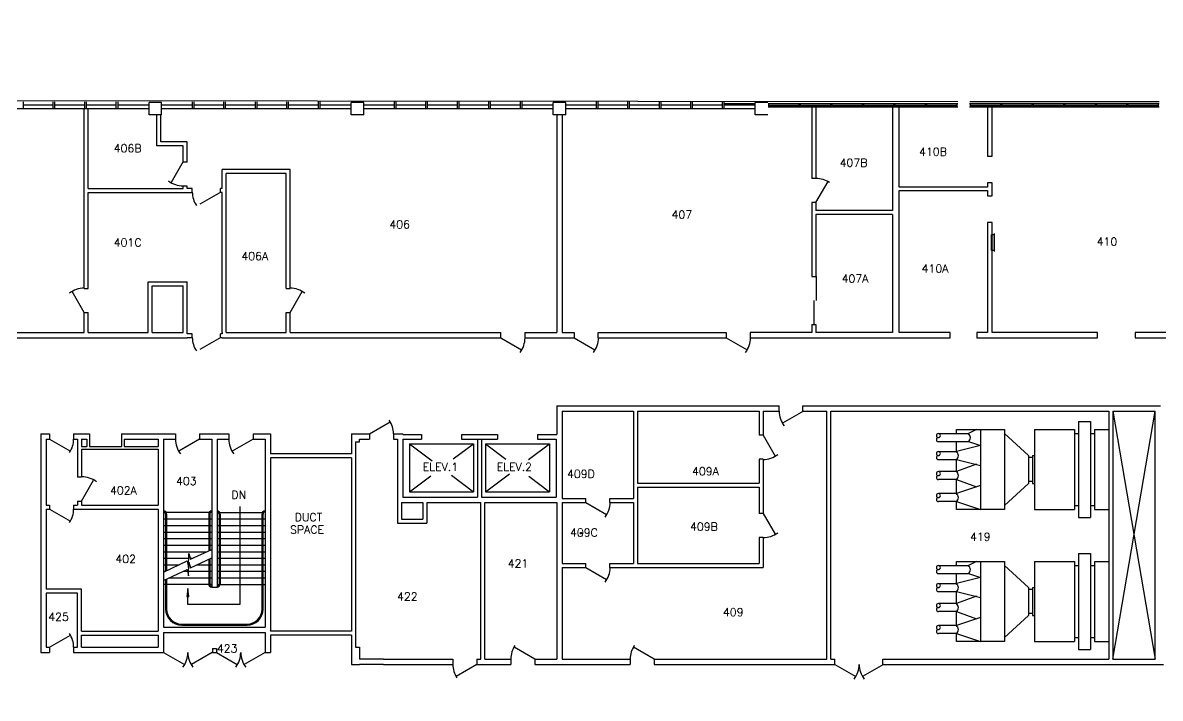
# Model space of a CAD drawing. Header units: inches. Extents: x -34849 to 37501, y -26482 to 39290.
# Drawn here: x 496 to 2198, y 826 to 1838 of the extents above; entities that cross this region are included whole.
import ezdxf
from ezdxf.enums import TextEntityAlignment as Align

# ---------------------------------------------------------------- set-up
doc = ezdxf.new("R2010")
doc.units = ezdxf.units.IN
doc.header["$MEASUREMENT"] = 0
for name, color, linetype in [('035$04DOOR', 150, 'Continuous'), ('035$04LOD', 251, 'Continuous'), ('035$04OFF', 7, 'Continuous'), ('035$04OFFICE', 7, 'Continuous'), ('035$04WAL', 7, 'Continuous'), ('E-panel-proposed', 7, 'Continuous'), ('E-TEXT', 7, 'Continuous'), ('FLOOR_PLAN-existing', 253, 'Continuous')]:
    doc.layers.add(name, color=color, linetype=linetype)
doc.styles.add('ROMANS', font='romans')

# ---------------------------------------------------------------- blocks, each defined once
blk = doc.blocks.new('PANEL11')
for p, q in [((-0.562, 0.062), (0.562, 0.062)), ((-0.5, -0.938), (-0.5, 0.062)), ((0.5, 0.062), (0.5, -0.938)), ((0.5, -0.938), (-0.5, -0.938))]:
    blk.add_line(p, q)
blk.add_solid([(-0.5, 0.062), (-0.5, -0.938), (0.5, 0.062), (0.5, -0.938)])
at = {"layer": 'E-TEXT', "flags": 1}
for tag, p in [('EPBUSSRATING', (0, 2.723)), ('EPMAINCBSIZE', (0, 2.509))]:
    blk.add_attdef(tag, text='', height=0.125, dxfattribs=at).set_placement(p, align=Align.CENTER)
at = {"layer": 'E-TEXT'}
blk.add_attdef('EPNAME', text='', height=0.125, dxfattribs=at).set_placement((0, 2.938), align=Align.CENTER)
blk = doc.blocks.new('Easter Egg')
at = {"layer": '035$04OFF'}
for p, q in [((-6, 7), (5, 7)), ((-6, 6), (-5, 7)), ((-6, 6), (5, 6)), ((-5, 6), (-5, 7)), ((-5, 6), (-4, 7)), ((-4, 6), (-4, 7)), ((-4, 6), (-3, 7)), ((-2, 6), (-3, 7)), ((-2, 6), (-2, 7)), ((-1, 6), (-2, 7)), ((-1, 6), (-1, 7)), ((0, 6), (-1, 7)), ((0, 6), (1, 7)), ((1, 6), (1, 7)), ((1, 6), (2, 7)), ((3, 6), (2, 7)), ((3, 6), (3, 7)), ((4, 6), (3, 7)), ((4, 6), (4, 7)), ((5, 6), (4, 7)), ((5, 6), (5, 7))]:
    blk.add_line(p, q, dxfattribs=at)
blk.add_lwpolyline([(0, 14), (1, 14), (1, 14), (2, 14), (3, 13), (4, 12), (4, 12), (4, 12), (4, 11), (5, 10), (5, 10), (5, 9), (5, 9), (5, 8), (5, 8), (5, 8), (5, 7), (5, 6), (5, 6), (5, 5), (5, 5), (5, 5), (5, 4), (5, 4), (5, 3), (5, 3), (4, 3), (4, 3), (4, 3), (4, 2), (4, 2), (3, 2), (3, 1), (3, 1), (2, 1), (2, 0), (1, 0), (0, 0), (-1, 0), (-2, 0), (-3, 1), (-3, 1), (-3, 1), (-4, 2), (-5, 2), (-5, 3), (-5, 3), (-5, 3), (-5, 4), (-6, 4), (-6, 5), (-6, 5), (-6, 6), (-6, 6), (-6, 7), (-6, 7), (-6, 7), (-6, 8), (-6, 9), (-6, 10), (-5, 11), (-4, 12), (-4, 13), (-3, 13), (-3, 14), (-2, 14), (-2, 14), (-1, 14), (-1, 14), (-1, 14), (0, 14)], dxfattribs=at)

msp = doc.modelspace()

# ---------------------------------------------------------------- linework, layer by layer
at = {"layer": '035$04DOOR', "color": 5}
for p, q in [((735.9, 1629.8), (717.9, 1598.7)), ((792.1, 1584.2), (761, 1566.2)), ((1682.9, 1568.7), (1700.9, 1599.8)), ((587.5, 1404), (569.5, 1435.1)), ((895.9, 1404), (913.9, 1435.1)), ((792.1, 1366.5), (761, 1348.6)), ((1211.2, 1366.1), (1242.4, 1348.1)), ((1321, 1366.1), (1352.1, 1348.1)), ((1548.6, 1366.1), (1579.7, 1348.1)), ((1664.1, 1256.3), (1633, 1238.3)), ((536, 1214.4), (567.1, 1196.4)), ((760.5, 1214.4), (729.4, 1196.4)), ((840.4, 1214.4), (809.2, 1196.4)), ((1603.7, 1220.2), (1621.7, 1189)), ((583.9, 1121.6), (601.8, 1152.7)), ((536, 1109.6), (567.1, 1091.6)), ((1338.5, 1119.6), (1369.6, 1101.6)), ((1603.7, 1103.1), (1621.7, 1072)), ((1338.5, 1022.1), (1369.6, 1004.1)), ((536, 903), (567.1, 921))]:
    msp.add_line(p, q, dxfattribs=at)
at = {"layer": '035$04DOOR'}
for p, q in [((1683, 1457.9), (1683, 1422)), ((1680, 1386), (1680, 1422)), ((1014.6, 1222.4), (1045.7, 1240.3)), ((1262.1, 885.1), (1231, 903)), ((1440.8, 885.1), (1409.7, 903)), ((706.6, 895), (737.7, 877.1)), ((779.2, 895), (748.1, 877.1)), ((785.7, 895), (816.8, 877.1)), ((858.3, 895), (827.2, 877.1)), ((1175.3, 877.1), (1144.2, 859.1)), ((1711.2, 877.1), (1742.3, 859.1)), ((1783.9, 877.1), (1752.7, 859.1))]:
    msp.add_line(p, q, dxfattribs=at)
at = {"layer": '035$04DOOR', "color": 5}
for centre, radius, start, end in [((735.9, 1629.8), 36.3, 232.6791, 269.8532), ((1682.9, 1568.7), 35.9, 55.83, 90), ((785.4, 1584.2), 35.9, 180, 213.9788), ((587.5, 1404), 36.3, 90.1468, 127.3209), ((895.9, 1404), 36.3, 52.6791, 89.8532), ((785.4, 1366.5), 35.9, 180, 213.9788), ((1211.2, 1366.1), 36.3, 322.6791, 359.8532), ((1321, 1366.1), 36.3, 322.6791, 359.8532), ((1548.6, 1366.1), 36.3, 322.6791, 359.8532), ((1664.1, 1256.3), 36.3, 180.1468, 217.3209), ((536, 1214.4), 35.9, 326.0212, 0), ((760.5, 1214.4), 36.3, 180.1468, 217.3209), ((840.4, 1214.4), 36.3, 180.1468, 217.3209), ((1603.7, 1220.2), 36.3, 270.1468, 307.3209), ((583.9, 1121.6), 36.3, 52.6791, 89.8532), ((536, 1109.6), 35.9, 326.0212, 0), ((1338.5, 1119.6), 36.3, 322.6791, 359.8532), ((1603.7, 1103.1), 36.3, 270.1468, 307.3209), ((1338.5, 1022.1), 36.3, 322.6791, 359.8532), ((536, 903), 35.9, 0, 33.9788)]:
    msp.add_arc(centre, radius, start, end, dxfattribs=at)
at = {"layer": '035$04DOOR'}
for centre, radius, start, end in [((1014.6, 1222.4), 35.9, 0, 33.9788), ((1262.1, 885.1), 35.9, 146.0212, 180), ((1440.8, 885.1), 35.9, 146.0212, 180), ((706.6, 895), 36.3, 322.6791, 359.8532), ((779.2, 895), 36.3, 180.1468, 217.3209), ((785.7, 895), 36.3, 322.6791, 359.8532), ((858.3, 895), 36.3, 180.1468, 217.3209), ((1175.3, 877.1), 35.9, 180, 213.9788), ((1711.2, 877.1), 36.3, 322.6791, 359.8532), ((1783.9, 877.1), 36.3, 180.1468, 217.3209)]:
    msp.add_arc(centre, radius, start, end, dxfattribs=at)
at = {"layer": '035$04LOD'}
for p, q in [((703.6, 1718.4), (684.9, 1718.4)), ((684.9, 1699.7), (684.9, 1718.4)), ((703.6, 1699.7), (703.6, 1718.4)), ((1006, 1718.4), (987.3, 1718.4)), ((987.3, 1699.7), (987.3, 1718.4)), ((1006, 1699.7), (1006, 1718.4)), ((1308.4, 1718.4), (1289.7, 1718.4)), ((1289.7, 1699.7), (1289.7, 1718.4)), ((1308.4, 1699.7), (1308.4, 1718.4)), ((1610.8, 1718.4), (1592.1, 1718.4)), ((1592.1, 1699.7), (1592.1, 1718.4)), ((1657.8, 1714), (1612.5, 1714)), ((1657.8, 1714), (1612.5, 1714)), ((1657.8, 1713), (1612.5, 1713)), ((1657.8, 1713), (1612.5, 1713)), ((1705, 1714), (1659.8, 1714)), ((1705, 1714), (1659.8, 1714)), ((1705, 1713), (1659.8, 1713)), ((1705, 1713), (1659.8, 1713)), ((1746.5, 1714), (1707, 1714)), ((1752.3, 1714), (1707, 1714)), ((1746.7, 1713), (1707, 1713)), ((1752.3, 1713), (1707, 1713)), ((1799.5, 1714), (1754.3, 1714)), ((1799.5, 1713), (1754.3, 1713)), ((1846.8, 1714), (1801.5, 1714)), ((1846.8, 1713), (1801.5, 1713)), ((1894, 1714), (1848.8, 1714)), ((1894, 1713), (1848.8, 1713)), ((1895, 1716.3), (1894, 1716.3)), ((1895, 1716.3), (1894, 1716.3)), ((1959.3, 1714), (1914, 1714)), ((1959.3, 1714), (1914, 1714)), ((1959.3, 1713), (1914, 1713)), ((1959.3, 1713), (1914, 1713)), ((2006.5, 1714), (1961.3, 1714)), ((2006.5, 1714), (1961.3, 1714)), ((2006.5, 1713), (1961.3, 1713)), ((2006.5, 1713), (1961.3, 1713)), ((2048, 1714), (2008.5, 1714)), ((2053.8, 1714), (2008.5, 1714)), ((2048.2, 1713), (2008.5, 1713)), ((2053.8, 1713), (2008.5, 1713)), ((2101, 1714), (2055.8, 1714)), ((2101, 1713), (2055.8, 1713)), ((2148.3, 1714), (2103, 1714)), ((2148.3, 1713), (2103, 1713)), ((2195.5, 1714), (2150.3, 1714)), ((2195.5, 1713), (2150.3, 1713)), ((703.6, 1699.7), (684.9, 1699.7)), ((1006, 1699.7), (987.3, 1699.7)), ((1308.4, 1699.7), (1289.7, 1699.7)), ((1610.8, 1699.7), (1592.1, 1699.7)), ((2127.4, 885.1), (2190.3, 1256.3)), ((2127.4, 1256.3), (2190.3, 885.1)), ((1893, 1228.6), (1964.9, 1228.6)), ((1893, 1222.6), (1893, 1228.6)), ((1922.9, 1228.6), (1911, 1222.6)), ((1928.9, 1228.6), (1928.9, 1108.9)), ((1964.9, 1228.6), (1964.9, 1108.9)), ((2009.8, 1228.6), (2009.8, 1108.9)), ((2009.8, 1228.6), (2069.7, 1228.6)), ((2069.7, 1228.6), (2069.7, 1108.9)), ((2075.6, 1240.6), (2075.6, 1096.9)), ((2075.6, 1240.6), (2093.6, 1240.6)), ((2093.6, 1240.6), (2093.6, 1096.9)), ((2099.6, 1228.6), (2099.6, 1108.9)), ((2099.6, 1228.6), (2120.6, 1228.6)), ((1866.1, 1222.6), (1893, 1222.6)), ((1866.1, 1210.6), (1893, 1210.6)), ((1893, 1222.6), (1911, 1222.6)), ((1893, 1210.6), (1911, 1210.6)), ((1893, 1195.7), (1893, 1210.6)), ((1911, 1210.6), (1928.9, 1204.7)), ((1964.9, 1222.6), (2000.8, 1189.7)), ((2069.7, 1222.6), (2075.6, 1222.6)), ((2093.6, 1222.6), (2099.6, 1222.6)), ((1074.5, 1207.4), (1108.4, 1182)), ((1074.5, 1207.4), (1170.3, 1207.4)), ((1074.5, 1207.4), (1074.5, 1135.6)), ((1139.9, 1184.6), (1170.3, 1207.4)), ((1170.3, 1207.4), (1170.3, 1135.6)), ((1188.3, 1207.4), (1218.9, 1184.4)), ((1188.3, 1207.4), (1284.1, 1207.4)), ((1188.3, 1207.4), (1188.3, 1135.6)), ((1252.8, 1183.9), (1284.1, 1207.4)), ((1284.1, 1207.4), (1284.1, 1135.6)), ((1866.1, 1195.7), (1893, 1195.7)), ((1928.9, 1204.7), (1893, 1195.7)), ((1866.1, 1183.7), (1893, 1183.7)), ((1893, 1183.7), (1928.9, 1174.7)), ((1893, 1165.7), (1893, 1183.7)), ((1922.9, 1176.7), (1893, 1165.7)), ((2000.8, 1189.7), (2000.8, 1147.8)), ((2006.8, 1186.7), (2000.8, 1186.7)), ((2006.8, 1189.7), (2006.8, 1147.8)), ((2006.8, 1189.7), (2009.8, 1189.7)), ((1074.5, 1135.6), (1106.3, 1159.4)), ((1137.6, 1160.1), (1170.3, 1135.6)), ((1188.3, 1135.6), (1224.2, 1162.5)), ((1253.1, 1158.8), (1284.1, 1135.6)), ((1893, 1165.7), (1866.1, 1165.7)), ((1893, 1153.8), (1866.1, 1153.8)), ((1893, 1153.8), (1922.9, 1142.8)), ((1893, 1132.8), (1893, 1153.8)), ((1928.9, 1144.8), (1893, 1132.8)), ((2000.8, 1147.8), (1964.9, 1114.8)), ((2006.8, 1150.8), (2000.8, 1150.8)), ((2006.8, 1147.8), (2009.8, 1147.8)), ((1074.5, 1135.6), (1170.3, 1135.6)), ((1188.3, 1135.6), (1284.1, 1135.6)), ((1893, 1132.8), (1866.1, 1132.8)), ((820.7, 1113.6), (820.7, 966.9)), ((1893, 1120.8), (1866.1, 1120.8)), ((1893, 1108.9), (1893, 1120.8)), ((1893, 1120.8), (1928.9, 1108.9)), ((1964.9, 1108.9), (1893, 1108.9)), ((2009.8, 1108.9), (2069.7, 1108.9)), ((2069.7, 1114.8), (2075.6, 1114.8)), ((2093.6, 1114.8), (2099.6, 1114.8)), ((2099.6, 1108.9), (2120.6, 1108.9)), ((708.3, 1104.6), (706.6, 1104.6)), ((706.6, 1094.8), (709.6, 1094.8)), ((709.6, 1102.1), (709.6, 1016.6)), ((774.7, 1104.6), (710.4, 1104.6)), ((711.1, 1102.1), (711.1, 1017.3)), ((711.1, 1094.8), (774, 1094.8)), ((774, 1102.1), (774, 1047)), ((775.5, 1102.1), (775.5, 1047.7)), ((775.5, 1094.8), (778.5, 1094.8)), ((778.5, 1104.6), (776.8, 1104.6)), ((786.5, 1104.6), (788.1, 1104.6)), ((786.5, 1094.8), (789.5, 1094.8)), ((789.5, 1102.1), (789.5, 997.3)), ((790.2, 1104.6), (854.6, 1104.6)), ((791, 1102.1), (791, 997.3)), ((791, 1094.8), (853.8, 1094.8)), ((853.8, 1102.1), (853.8, 959.9)), ((855.3, 1102.1), (855.3, 959.9)), ((855.3, 1094.8), (858.3, 1094.8)), ((2075.6, 1096.9), (2093.6, 1096.9)), ((706.6, 1085), (709.6, 1085)), ((706.6, 1075.2), (709.6, 1075.2)), ((711.1, 1085), (774, 1085)), ((711.1, 1075.2), (774, 1075.2)), ((775.5, 1085), (778.5, 1085)), ((775.5, 1075.2), (778.5, 1075.2)), ((786.5, 1085), (789.5, 1085)), ((786.5, 1075.2), (789.5, 1075.2)), ((791, 1085), (853.8, 1085)), ((791, 1075.2), (853.8, 1075.2)), ((855.3, 1085), (858.3, 1085)), ((855.3, 1075.2), (858.3, 1075.2)), ((706.6, 1065.4), (709.6, 1065.4)), ((706.6, 1055.6), (709.6, 1055.6)), ((711.1, 1065.4), (774, 1065.4)), ((711.1, 1055.6), (774, 1055.6)), ((775.5, 1065.4), (778.5, 1065.4)), ((775.5, 1055.6), (778.5, 1055.6)), ((786.5, 1065.4), (789.5, 1065.4)), ((786.5, 1055.6), (789.5, 1055.6)), ((791, 1065.4), (853.8, 1065.4)), ((791, 1055.6), (853.8, 1055.6)), ((855.3, 1065.4), (858.3, 1065.4)), ((855.3, 1055.6), (858.3, 1055.6)), ((706.6, 1045.8), (709.6, 1045.8)), ((711.1, 1045.8), (771.4, 1045.8)), ((743.8, 1022.3), (744.4, 1042.9)), ((744.4, 1042.9), (746.8, 1034.4)), ((746.8, 1034.4), (778.5, 1049.1)), ((786.5, 1045.8), (789.5, 1045.8)), ((791, 1045.8), (853.8, 1045.8)), ((855.3, 1045.8), (858.3, 1045.8)), ((2075.6, 1043), (2075.6, 899.3)), ((2075.6, 1043), (2093.6, 1043)), ((2093.6, 1043), (2093.6, 899.3)), ((706.6, 1036), (709.6, 1036)), ((706.6, 1015.2), (742, 1032)), ((706.6, 1026.2), (709.6, 1026.2)), ((711.1, 1036), (744.2, 1036)), ((711.1, 1026.2), (729.8, 1026.2)), ((742, 1032), (743.8, 1022.3)), ((743, 1026.2), (743.9, 1026.2)), ((743.8, 1009.5), (744.4, 1030.2)), ((744.3, 1026.2), (745.5, 1026.2)), ((744.4, 1030.2), (746.8, 1021.7)), ((746.3, 1036), (750.3, 1036)), ((746.8, 1021.7), (778.5, 1036.4)), ((756.6, 1026.2), (774, 1026.2)), ((774, 1034.3), (774, 997.3)), ((775.5, 1035), (775.5, 997.3)), ((775.5, 1026.2), (778.5, 1026.2)), ((786.5, 1036), (789.5, 1036)), ((786.5, 1026.2), (789.5, 1026.2)), ((791, 1036), (853.8, 1036)), ((791, 1026.2), (853.8, 1026.2)), ((855.3, 1036), (858.3, 1036)), ((855.3, 1026.2), (858.3, 1026.2)), ((1866.1, 1025), (1893, 1025)), ((1893, 1031), (1964.9, 1031)), ((1893, 1025), (1893, 1031)), ((1893, 1025), (1911, 1025)), ((1922.9, 1031), (1911, 1025)), ((1928.9, 1031), (1928.9, 911.2)), ((1964.9, 1031), (1964.9, 911.2)), ((1964.9, 1025), (2000.8, 992.1)), ((2009.8, 1031), (2069.7, 1031)), ((2009.8, 1031), (2009.8, 911.2)), ((2069.7, 1031), (2069.7, 911.2)), ((2069.7, 1025), (2075.6, 1025)), ((2093.6, 1025), (2099.6, 1025)), ((2099.6, 1031), (2120.6, 1031)), ((2099.6, 1031), (2099.6, 911.2)), ((706.6, 1002.5), (742, 1019.2)), ((706.6, 1016.4), (709.2, 1016.4)), ((711.1, 1004.6), (711.1, 959.9)), ((715.4, 1006.6), (774, 1006.6)), ((736, 1016.4), (774, 1016.4)), ((742, 1019.2), (743.8, 1009.5)), ((775.5, 1016.4), (778.5, 1016.4)), ((775.5, 1006.6), (778.5, 1006.6)), ((786.5, 1016.4), (789.5, 1016.4)), ((786.5, 1006.6), (789.5, 1006.6)), ((791, 1016.4), (853.8, 1016.4)), ((791, 1006.6), (853.8, 1006.6)), ((855.3, 1016.4), (858.3, 1016.4)), ((855.3, 1006.6), (858.3, 1006.6)), ((1866.1, 1013), (1893, 1013)), ((1893, 998.1), (1893, 1013)), ((1893, 1013), (1911, 1013)), ((1928.9, 1007.1), (1893, 998.1)), ((1911, 1013), (1928.9, 1007.1)), ((709.6, 996.8), (706.6, 996.8)), ((709.6, 1003.9), (709.6, 959.9)), ((774, 996.8), (711.1, 996.8)), ((742.9, 966.9), (742.9, 990.8)), ((778.5, 996.8), (775.5, 996.8)), ((778.5, 992.8), (786.5, 992.8)), ((786.5, 996.8), (789.4, 996.8)), ((790.9, 996.8), (853.8, 996.8)), ((855.3, 996.8), (858.3, 996.8)), ((1866.1, 998.1), (1893, 998.1)), ((2000.8, 992.1), (2000.8, 950.2)), ((2006.8, 989.1), (2000.8, 989.1)), ((2006.8, 992.1), (2009.8, 992.1)), ((2006.8, 992.1), (2006.8, 950.2)), ((1866.1, 986.1), (1893, 986.1)), ((1893, 986.1), (1928.9, 977.1)), ((1893, 968.1), (1893, 986.1)), ((1922.9, 979.1), (1893, 968.1)), ((820.7, 966.9), (742.9, 966.9)), ((1893, 968.1), (1866.1, 968.1)), ((1893, 956.2), (1866.1, 956.2)), ((1893, 935.2), (1893, 956.2)), ((1893, 956.2), (1922.9, 945.2)), ((733.6, 937.4), (831.4, 937.4)), ((1928.9, 947.2), (1893, 935.2)), ((2000.8, 950.2), (1964.9, 917.2)), ((2006.8, 953.2), (2000.8, 953.2)), ((2006.8, 950.2), (2009.8, 950.2)), ((733.6, 936), (831.4, 936)), ((1893, 935.2), (1866.1, 935.2)), ((1893, 923.2), (1866.1, 923.2)), ((1893, 911.2), (1893, 923.2)), ((1893, 923.2), (1928.9, 911.2)), ((1964.9, 911.2), (1893, 911.2)), ((2009.8, 911.2), (2069.7, 911.2)), ((2069.7, 917.2), (2075.6, 917.2)), ((2093.6, 917.2), (2099.6, 917.2)), ((2099.6, 911.2), (2120.6, 911.2)), ((2075.6, 899.3), (2093.6, 899.3))]:
    msp.add_line(p, q, dxfattribs=at)
at = {"layer": '035$04LOD', "linetype": 'Continuous'}
for p, q in [((742.9, 990.8), (741.1, 978.6)), ((744.5, 978.6), (742.9, 990.8)), ((741.1, 978.6), (744.5, 978.6)), ((741.1, 978.6), (744.5, 978.6)), ((742.1, 979.2), (742.8, 985.9)), ((742.8, 985.9), (743.6, 979.1))]:
    msp.add_line(p, q, dxfattribs=at)
at = {"layer": '035$04LOD'}
for centre, radius, start, end in [((1866.1, 1219.6), 2.99, 90, 270), ((1866.1, 1213.6), 2.99, 90, 270), ((1866.1, 1219.6), 2.99, 270, 90), ((1906.5, 1216.6), 7.49, 306.8699, 53.1301), ((1866.1, 1192.7), 2.99, 90, 270), ((1866.1, 1192.7), 2.99, 270, 90), ((1888.5, 1189.7), 7.49, 306.8699, 53.1301), ((1866.1, 1186.7), 2.99, 90, 270), ((1866.1, 1162.7), 2.99, 90, 270), ((1866.1, 1156.8), 2.99, 90, 270), ((1866.1, 1162.7), 2.99, 270, 90), ((1888.5, 1159.8), 7.49, 306.8699, 53.1301), ((1866.1, 1129.8), 2.99, 90, 270), ((1866.1, 1123.8), 2.99, 90, 270), ((1866.1, 1129.8), 2.99, 270, 90), ((1888.5, 1126.8), 7.49, 306.8699, 53.1301), ((706.6, 1102.1), 4.49, 0, 90), ((778.5, 1102.1), 4.49, 90, 180), ((786.5, 1102.1), 4.49, 0, 90), ((858.3, 1102.1), 4.49, 90, 180), ((706.6, 1102.1), 2.99, 0, 90), ((778.5, 1102.1), 2.99, 90, 180), ((786.5, 1102.1), 2.99, 0, 90), ((858.3, 1102.1), 2.99, 90, 180), ((1866.1, 1022), 2.99, 90, 270), ((1866.1, 1022), 2.99, 270, 90), ((1906.5, 1019), 7.49, 306.8699, 53.1301), ((1866.1, 1016), 2.99, 90, 270), ((778.5, 997.3), 4.49, 180, 270), ((778.5, 997.3), 2.99, 180, 270), ((786.5, 997.3), 4.49, 270, 0), ((786.5, 997.3), 2.99, 270, 0), ((1866.1, 995.1), 2.99, 90, 270), ((1866.1, 989.1), 2.99, 90, 270), ((1866.1, 995.1), 2.99, 270, 90), ((1888.5, 992.1), 7.49, 306.8699, 53.1301), ((733.6, 959.9), 24, 180, 270), ((733.6, 959.9), 22.5, 180, 270), ((831.4, 959.9), 22.5, 270, 0), ((831.4, 959.9), 24, 270, 0), ((1866.1, 965.1), 2.99, 90, 270), ((1866.1, 959.2), 2.99, 90, 270), ((1866.1, 965.1), 2.99, 270, 90), ((1888.5, 962.1), 7.49, 306.8699, 53.1301), ((1866.1, 932.2), 2.99, 90, 270), ((1866.1, 926.2), 2.99, 90, 270), ((1866.1, 932.2), 2.99, 270, 90), ((1888.5, 929.2), 7.49, 306.8699, 53.1301)]:
    msp.add_arc(centre, radius, start, end, dxfattribs=at)
at = {"layer": '035$04OFF'}
for p, q in [((1895, 1719.4), (99.2, 1721.4)), ((401.2, 1709.4), (684.9, 1709.4)), ((496.8, 1709.4), (496.8, 1719.2)), ((541.5, 1714.2), (496.8, 1714.2)), ((541.5, 1709.4), (541.5, 1719.4)), ((544, 1709.4), (544, 1719.4)), ((588.6, 1714.2), (544, 1714.2)), ((588.6, 1709.4), (588.6, 1719.2)), ((591.1, 1709.4), (591.1, 1719.2)), ((635.8, 1714.2), (591.1, 1714.2)), ((635.8, 1709.4), (635.8, 1719.2)), ((638.3, 1709.4), (638.3, 1719.2)), ((684.2, 1714.2), (638.3, 1714.2)), ((703.6, 1709.4), (987.3, 1709.4)), ((749.6, 1714.2), (703.7, 1714.2)), ((749.6, 1709.4), (749.6, 1719.2)), ((752.1, 1709.4), (752.1, 1719.2)), ((796.7, 1714.2), (752.1, 1714.2)), ((796.7, 1709.4), (796.7, 1719.2)), ((799.2, 1709.4), (799.2, 1719.2)), ((843.9, 1714.2), (799.2, 1714.2)), ((843.9, 1709.4), (843.9, 1719.4)), ((846.4, 1709.4), (846.4, 1719.4)), ((891, 1714.2), (846.4, 1714.2)), ((891, 1709.4), (891, 1719.2)), ((893.5, 1709.4), (893.5, 1719.2)), ((938.2, 1714.2), (893.5, 1714.2)), ((938.2, 1709.4), (938.2, 1719.2)), ((940.7, 1709.4), (940.7, 1719.2)), ((986.6, 1714.2), (940.7, 1714.2)), ((1006, 1709.4), (1289.7, 1709.4)), ((1052, 1714.2), (1006.1, 1714.2)), ((1052, 1709.4), (1052, 1719.2)), ((1054.5, 1709.4), (1054.5, 1719.2)), ((1099.1, 1714.2), (1054.5, 1714.2)), ((1099.1, 1709.4), (1099.1, 1719.2)), ((1101.6, 1709.4), (1101.6, 1719.2)), ((1146.3, 1714.2), (1101.6, 1714.2)), ((1146.3, 1709.4), (1146.3, 1719.4)), ((1148.8, 1709.4), (1148.8, 1719.4)), ((1193.4, 1714.2), (1148.8, 1714.2)), ((1193.4, 1709.4), (1193.4, 1719.2)), ((1195.9, 1709.4), (1195.9, 1719.2)), ((1240.6, 1714.2), (1195.9, 1714.2)), ((1240.6, 1709.4), (1240.6, 1719.2)), ((1243.1, 1709.4), (1243.1, 1719.2)), ((1289, 1714.2), (1243.1, 1714.2)), ((1354.4, 1714.2), (1308.4, 1714.2)), ((1308.4, 1709.4), (1592.1, 1709.4)), ((1354.4, 1709.4), (1354.4, 1719.2)), ((1356.8, 1709.4), (1356.8, 1719.2)), ((1401.5, 1714.2), (1356.8, 1714.2)), ((1401.5, 1709.4), (1401.5, 1719.2)), ((1404, 1709.4), (1404, 1719.2)), ((1448.7, 1714.2), (1404, 1714.2)), ((1448.7, 1709.4), (1448.7, 1719.4)), ((1451.2, 1709.4), (1451.2, 1719.4)), ((1495.8, 1714.2), (1451.2, 1714.2)), ((1495.8, 1709.4), (1495.8, 1719.2)), ((1498.3, 1709.4), (1498.3, 1719.2)), ((1543, 1714.2), (1498.3, 1714.2)), ((1543, 1709.4), (1543, 1719.2)), ((1545.5, 1709.4), (1545.5, 1719.2)), ((1592.1, 1716.3), (1545.5, 1716.3)), ((1591.4, 1714.2), (1545.5, 1714.2)), ((1747.4, 1711.4), (1611.4, 1711.4)), ((1612.5, 1716.3), (1611.5, 1716.3)), ((1612.5, 1716.3), (1611.5, 1716.3)), ((1612.5, 1716.3), (1611.5, 1716.3)), ((1612.5, 1716.3), (1611.5, 1716.3)), ((1612.5, 1716.3), (1611.5, 1716.3)), ((1612.5, 1716.3), (1611.5, 1716.3)), ((1612.5, 1716.3), (1611.5, 1716.3)), ((1612.5, 1716.3), (1611.5, 1716.3)), ((1612.5, 1716.3), (1611.5, 1716.3)), ((1612.5, 1716.3), (1611.5, 1716.3)), ((1895, 1711.4), (1611.5, 1711.4)), ((1612.5, 1711.4), (1612.5, 1716.3)), ((1612.5, 1711.4), (1612.5, 1716.3)), ((1612.5, 1711.4), (1612.5, 1716.3)), ((1612.5, 1711.4), (1612.5, 1716.3)), ((1612.5, 1711.4), (1612.5, 1716.3)), ((1612.5, 1711.4), (1612.5, 1716.3)), ((1612.5, 1711.4), (1612.5, 1716.3)), ((1612.5, 1711.4), (1612.5, 1716.3)), ((1612.5, 1711.4), (1612.5, 1716.3)), ((1612.5, 1711.4), (1612.5, 1716.3)), ((1895, 1716.3), (1612.5, 1716.3)), ((1661.2, 1711.4), (1656.5, 1711.4)), ((1659.8, 1716.3), (1657.8, 1716.3)), ((1657.8, 1711.4), (1657.8, 1716.3)), ((1659.8, 1716.3), (1657.8, 1716.3)), ((1657.8, 1711.4), (1657.8, 1716.3)), ((1659.8, 1711.4), (1659.8, 1716.3)), ((1659.8, 1711.4), (1659.8, 1716.3)), ((1705, 1711.4), (1705, 1716.3)), ((1707, 1716.3), (1705, 1716.3)), ((1705, 1711.4), (1705, 1716.3)), ((1707, 1716.3), (1705, 1716.3)), ((1707, 1711.4), (1707, 1716.3)), ((1707, 1711.4), (1707, 1716.3)), ((1752.3, 1711.4), (1752.3, 1716.3)), ((1754.3, 1716.3), (1752.3, 1716.3)), ((1754.3, 1711.4), (1754.3, 1716.3)), ((1799.5, 1711.4), (1799.5, 1716.3)), ((1801.5, 1716.3), (1799.5, 1716.3)), ((1801.5, 1711.4), (1801.5, 1716.3)), ((1848.8, 1716.3), (1846.8, 1716.3)), ((1846.8, 1711.4), (1846.8, 1716.3)), ((1848.8, 1711.4), (1848.8, 1716.3)), ((1894, 1711.4), (1894, 1716.3)), ((1894, 1711.4), (1894, 1716.3)), ((1894, 1711.4), (1894, 1716.3)), ((1895, 1716.3), (1894, 1716.3)), ((2196.5, 1716.3), (1912.8, 1716.3)), ((2048.9, 1711.4), (1912.8, 1711.4)), ((2196.5, 1719.4), (1913, 1719.4)), ((1914, 1716.3), (1913, 1716.3)), ((1914, 1716.3), (1913, 1716.3)), ((1914, 1716.3), (1913, 1716.3)), ((1914, 1716.3), (1913, 1716.3)), ((1914, 1716.3), (1913, 1716.3)), ((1914, 1716.3), (1913, 1716.3)), ((1914, 1716.3), (1913, 1716.3)), ((1914, 1716.3), (1913, 1716.3)), ((1914, 1716.3), (1913, 1716.3)), ((1914, 1716.3), (1913, 1716.3)), ((2196.5, 1711.4), (1913, 1711.4)), ((1914, 1711.4), (1914, 1716.3)), ((1914, 1711.4), (1914, 1716.3)), ((1914, 1711.4), (1914, 1716.3)), ((1914, 1711.4), (1914, 1716.3)), ((1914, 1711.4), (1914, 1716.3)), ((1914, 1711.4), (1914, 1716.3)), ((1914, 1711.4), (1914, 1716.3)), ((1914, 1711.4), (1914, 1716.3)), ((1914, 1711.4), (1914, 1716.3)), ((1914, 1711.4), (1914, 1716.3)), ((1962.6, 1711.4), (1958, 1711.4)), ((1961.3, 1716.3), (1959.3, 1716.3)), ((1959.3, 1711.4), (1959.3, 1716.3)), ((1961.3, 1716.3), (1959.3, 1716.3)), ((1959.3, 1711.4), (1959.3, 1716.3)), ((1961.3, 1711.4), (1961.3, 1716.3)), ((1961.3, 1711.4), (1961.3, 1716.3)), ((2006.5, 1711.4), (2006.5, 1716.3)), ((2008.5, 1716.3), (2006.5, 1716.3)), ((2006.5, 1711.4), (2006.5, 1716.3)), ((2008.5, 1716.3), (2006.5, 1716.3)), ((2008.5, 1711.4), (2008.5, 1716.3)), ((2008.5, 1711.4), (2008.5, 1716.3)), ((2053.8, 1711.4), (2053.8, 1716.3)), ((2055.8, 1716.3), (2053.8, 1716.3)), ((2055.8, 1711.4), (2055.8, 1716.3)), ((2101, 1711.4), (2101, 1716.3)), ((2103, 1716.3), (2101, 1716.3)), ((2103, 1711.4), (2103, 1716.3)), ((2150.3, 1716.3), (2148.3, 1716.3)), ((2148.3, 1711.4), (2148.3, 1716.3)), ((2150.3, 1711.4), (2150.3, 1716.3)), ((2195.5, 1711.4), (2195.5, 1716.3)), ((2196.5, 1716.3), (2195.5, 1716.3)), ((2195.5, 1711.4), (2195.5, 1716.3)), ((2196.5, 1716.3), (2195.5, 1716.3)), ((2195.5, 1711.4), (2195.5, 1716.3)), ((2196.5, 1716.3), (2195.5, 1716.3))]:
    msp.add_line(p, q, dxfattribs=at)
at = {"layer": '035$04OFF', "color": 1}
msp.add_circle((4615.6, 6404.2, 0), 32885.9, dxfattribs=at)
at = {"layer": '035$04WAL'}
for p, q in [((587.5, 1439.9), (587.5, 1709.4)), ((593.5, 1589.6), (593.5, 1709.4)), ((1676.9, 1711.4), (1676.9, 1604.6)), ((1682.9, 1711.4), (1682.9, 1604.6)), ((696.2, 1653.5), (696.2, 1699.7)), ((702.2, 1659.5), (702.2, 1699.7)), ((1295.1, 1699.7), (1295.1, 1374.1)), ((1303.1, 1699.7), (1303.1, 1374.1)), ((735.9, 1653.5), (696.2, 1653.5)), ((741.9, 1659.5), (702.2, 1659.5)), ((735.9, 1629.1), (735.9, 1653.5)), ((741.9, 1629.1), (741.9, 1659.5)), ((741.9, 1629.1), (735.9, 1629.1)), ((794.1, 1589.5), (794.1, 1617.8)), ((895.9, 1617.8), (794.1, 1617.8)), ((895.9, 1439.9), (895.9, 1617.8)), ((889.9, 1611.8), (800.1, 1611.8)), ((800.1, 1374.1), (800.1, 1611.8)), ((889.9, 1439.9), (889.9, 1611.8)), ((1682.9, 1604.6), (1676.9, 1604.6)), ((593.5, 1589.6), (735.9, 1589.6)), ((593.5, 1439.9), (593.5, 1583.7)), ((593.5, 1583.7), (749.3, 1583.7)), ((735.9, 1589.6), (735.9, 1593.2)), ((741.9, 1593.2), (735.9, 1593.2)), ((741.9, 1589.7), (741.9, 1593.2)), ((749.3, 1589.7), (741.9, 1589.7)), ((749.3, 1583.7), (749.3, 1589.7)), ((791.9, 1583.8), (791.9, 1589.5)), ((794.1, 1589.5), (791.9, 1589.5)), ((794.1, 1583.8), (791.9, 1583.8)), ((794.1, 1541.7), (794.1, 1583.8)), ((1939.5, 1586.4), (1939.5, 1584.9)), ((1676.9, 1568.7), (1676.9, 1457.9)), ((1682.9, 1568.7), (1676.9, 1568.7)), ((1682.9, 1568.7), (1682.9, 1556.7)), ((1797.3, 1556.7), (1682.9, 1556.7)), ((1682.9, 1550.7), (1682.9, 1457.9)), ((1797.3, 1550.7), (1682.9, 1550.7)), ((794.1, 1374.1), (794.1, 1547)), ((683.6, 1449.7), (741.6, 1449.7)), ((683.6, 1374.1), (683.6, 1449.7)), ((741.6, 1372.1), (741.6, 1449.7)), ((1676.9, 1457.9), (1682.9, 1457.9)), ((587.5, 1439.9), (593.5, 1439.9)), ((689.6, 1443.7), (735.6, 1443.7)), ((689.6, 1374.1), (689.6, 1443.7)), ((735.6, 1374.1), (735.6, 1443.7)), ((889.9, 1439.9), (895.9, 1439.9)), ((889.9, 1439.9), (895.9, 1439.9)), ((587.5, 1404), (593.5, 1404)), ((587.5, 1404), (593.5, 1404)), ((587.5, 1374.1), (587.5, 1404)), ((593.5, 1374.1), (593.5, 1404)), ((889.9, 1404), (895.9, 1404)), ((889.9, 1374.1), (889.9, 1404)), ((889.9, 1404), (895.9, 1404)), ((895.9, 1374.1), (895.9, 1404)), ((1676.9, 1386), (1676.9, 1374.1)), ((1676.9, 1386), (1682.9, 1386)), ((1682.9, 1386), (1682.9, 1374.1)), ((479.1, 1374.1), (587.5, 1374.1)), ((479.1, 1366.1), (741.6, 1366.1)), ((593.5, 1374.1), (683.6, 1374.1)), ((689.6, 1374.1), (735.6, 1374.1)), ((749.3, 1372.1), (741.6, 1372.1)), ((749.3, 1366.1), (741.6, 1366.1)), ((749.3, 1366.1), (749.3, 1372.1)), ((794.1, 1371.8), (791.9, 1371.8)), ((791.9, 1366.1), (791.9, 1371.8)), ((794.1, 1366.1), (791.9, 1366.1)), ((794.1, 1374.1), (794.1, 1371.8)), ((794.1, 1366.1), (1211.2, 1366.1)), ((800.1, 1374.1), (889.9, 1374.1)), ((895.9, 1374.1), (1211.2, 1374.1)), ((1211.2, 1366.1), (1211.2, 1374.1)), ((1247.2, 1374.1), (1295.1, 1374.1)), ((1247.2, 1374.1), (1247.2, 1366.1)), ((1247.2, 1366.1), (1321, 1366.1)), ((1303.1, 1374.1), (1321, 1374.1)), ((1303.1, 1374.1), (1305, 1374.1)), ((1321, 1374.1), (1321, 1366.1)), ((1356.9, 1374.1), (1548.6, 1374.1)), ((1356.9, 1366.1), (1356.9, 1374.1)), ((1356.9, 1366.1), (1548.6, 1366.1)), ((1548.6, 1374.1), (1548.6, 1366.1)), ((1295.1, 1264.3), (1627.8, 1264.2)), ((1295.1, 1264.3), (1295.1, 1221.4)), ((1627.8, 1256.2), (1627.8, 1264.2)), ((1663.3, 1264.3), (2198.3, 1264.3)), ((1663.3, 1256.3), (1663.3, 1264.3)), ((1303.1, 1256.3), (1409.8, 1256.3)), ((1303.1, 1256.3), (1303.1, 1221.4)), ((1409.8, 1256.3), (1409.8, 1125.6)), ((1415.8, 1256.3), (1415.8, 1148.2)), ((1415.8, 1256.3), (1597.8, 1256.2)), ((1597.8, 1256.2), (1597.8, 1220.2)), ((1603.7, 1256.2), (1603.7, 1220.2)), ((1603.7, 1256.2), (1627.8, 1256.2)), ((1663.3, 1256.3), (1699.3, 1256.3)), ((1699.3, 885.1), (1699.3, 1256.3)), ((1705.2, 885.1), (1705.2, 1256.3)), ((1705.2, 1256.3), (2121.4, 1256.3)), ((2121.4, 1256.3), (2121.4, 1064.7)), ((2127.4, 1256.3), (2127.4, 885.1)), ((2127.4, 1256.3), (2190.3, 1256.3)), ((2190.3, 885.1), (2190.3, 1256.3)), ((523, 1222.4), (536, 1222.4)), ((523, 1222.4), (523, 895)), ((531, 1214.4), (531, 1115.6)), ((531, 1214.4), (536, 1214.4)), ((536, 1222.4), (536, 1214.4)), ((571.9, 1222.4), (595.8, 1222.4)), ((571.9, 1222.4), (571.9, 1214.4)), ((571.9, 1214.4), (577.9, 1214.4)), ((577.9, 1214.4), (577.9, 1157.5)), ((583.9, 1214.4), (583.9, 1203.4)), ((583.9, 1214.4), (591.9, 1214.4)), ((591.9, 1214.4), (591.9, 1203.4)), ((595.8, 1222.4), (595.8, 1214.4)), ((595.8, 1214.4), (595.8, 1203.4)), ((643.7, 1222.4), (667.7, 1222.4)), ((643.7, 1222.4), (643.7, 1214.4)), ((643.7, 1214.4), (643.7, 1203.4)), ((647.7, 1214.4), (647.7, 1203.4)), ((647.7, 1214.4), (667.7, 1214.4)), ((667.7, 1222.4), (698.6, 1222.4)), ((667.7, 1214.4), (698.6, 1214.4)), ((698.6, 1222.4), (724.6, 1222.4)), ((698.6, 1214.4), (698.6, 1203.4)), ((706.6, 1214.4), (724.6, 1214.4)), ((706.6, 1214.4), (706.6, 933)), ((724.6, 1222.4), (724.6, 1214.4)), ((760.5, 1222.4), (804.4, 1222.4)), ((760.5, 1222.4), (760.5, 1214.4)), ((760.5, 1214.4), (778.5, 1214.4)), ((778.5, 1214.4), (778.5, 992.8)), ((786.5, 1214.4), (804.4, 1214.4)), ((786.5, 1214.4), (786.5, 992.8)), ((786.5, 1214.4), (788.2, 1214.4)), ((804.4, 1222.4), (804.4, 1214.4)), ((840.4, 1222.4), (866.3, 1222.4)), ((840.4, 1222.4), (840.4, 1214.4)), ((840.4, 1214.4), (858.3, 1214.4)), ((858.3, 1214.4), (858.3, 933)), ((866.3, 1222.4), (866.3, 1192.4)), ((987.7, 1222.4), (1014.6, 1222.4)), ((987.7, 1222.4), (987.7, 1210.4)), ((987.7, 1210.4), (987.7, 1192.4)), ((993.7, 1210.4), (993.7, 903)), ((993.7, 1210.4), (999.7, 1210.4)), ((999.7, 1214.4), (1014.6, 1214.4)), ((999.7, 1210.4), (999.7, 1214.4)), ((1014.6, 1222.4), (1014.6, 1214.4)), ((1050.6, 1222.4), (1064.5, 1222.4)), ((1050.6, 1222.4), (1050.6, 1214.4)), ((1050.6, 1214.4), (1056.5, 1214.4)), ((1056.5, 1214.4), (1056.5, 1088.6)), ((1064.5, 1221.4), (1064.5, 1222.4)), ((1064.5, 1221.4), (1092.5, 1221.4)), ((1064.5, 1214.4), (1092.5, 1214.4)), ((1064.5, 1214.4), (1064.5, 1127.6)), ((1092.5, 1221.4), (1092.5, 1214.4)), ((1152.4, 1221.4), (1206.2, 1221.4)), ((1152.4, 1221.4), (1152.4, 1214.4)), ((1152.4, 1214.4), (1206.2, 1214.4)), ((1166.8, 1214.4), (1166.8, 1214.4)), ((1176.3, 1214.4), (1176.3, 1127.6)), ((1182.3, 1214.4), (1182.3, 1127.6)), ((1206.2, 1221.4), (1206.2, 1214.4)), ((1266.1, 1221.4), (1295.1, 1221.4)), ((1266.1, 1221.4), (1266.1, 1214.4)), ((1266.1, 1214.4), (1294.1, 1214.4)), ((1294.1, 1214.4), (1294.1, 1127.6)), ((1303.1, 1221.4), (1303.1, 1125.6)), ((1603.7, 1220.2), (1597.8, 1220.2)), ((583.9, 1203.4), (591.9, 1203.4)), ((583.9, 1199.4), (583.9, 1157.5)), ((583.9, 1199.4), (698.6, 1199.4)), ((595.8, 1203.4), (643.7, 1203.4)), ((647.7, 1203.4), (698.6, 1203.4)), ((698.6, 1199.4), (698.6, 1115.6)), ((866.3, 1195.9), (866.3, 1192.4)), ((987.7, 1192.4), (866.3, 1192.4)), ((987.7, 1186.4), (866.3, 1186.4)), ((866.3, 1186.4), (866.3, 927)), ((987.7, 1186.4), (987.7, 927)), ((1597.8, 1184.2), (1597.8, 1148.2)), ((1603.7, 1184.2), (1597.8, 1184.2)), ((1603.7, 1184.2), (1603.7, 1103.1)), ((583.9, 1157.5), (577.9, 1157.5)), ((1415.8, 1148.2), (1597.8, 1148.2)), ((1415.8, 1142.2), (1415.8, 1028.1)), ((1415.8, 1142.2), (1597.8, 1142.2)), ((1597.8, 1142.2), (1597.8, 1103.1)), ((1064.5, 1127.6), (1176.3, 1127.6)), ((1182.3, 1127.6), (1294.1, 1127.6)), ((1303.1, 1125.6), (1338.5, 1125.6)), ((1338.5, 1119.6), (1338.5, 1125.6)), ((1374.4, 1125.6), (1409.8, 1125.6)), ((1374.4, 1119.6), (1374.4, 1125.6)), ((531, 1115.6), (536, 1115.6)), ((531, 1109.6), (536, 1109.6)), ((531, 1109.6), (531, 989.8)), ((536, 1115.6), (536, 1109.6)), ((571.9, 1115.6), (577.9, 1115.6)), ((571.9, 1115.6), (571.9, 1109.6)), ((571.9, 1109.6), (698.6, 1109.6)), ((577.9, 1121.6), (577.9, 1115.6)), ((577.9, 1121.6), (583.9, 1121.6)), ((583.9, 1121.6), (583.9, 1115.6)), ((583.9, 1115.6), (698.6, 1115.6)), ((698.6, 1109.6), (698.6, 927)), ((1062.5, 1119.6), (1062.5, 1094.6)), ((1062.5, 1119.6), (1094.5, 1119.6)), ((1094.5, 1119.6), (1094.5, 1094.6)), ((1100.5, 1119.6), (1181.3, 1119.6)), ((1100.5, 1119.6), (1100.5, 1088.6)), ((1181.3, 885.1), (1181.3, 1119.6)), ((1187.3, 885.1), (1187.3, 1119.6)), ((1187.3, 1119.6), (1295.1, 1119.6)), ((1295.1, 1119.6), (1295.1, 885.1)), ((1303.1, 1119.6), (1338.5, 1119.6)), ((1303.1, 1119.6), (1303.1, 1028.1)), ((1303.1, 1119.6), (1305, 1119.6)), ((1374.4, 1119.6), (1409.8, 1119.6)), ((1409.8, 1119.6), (1409.8, 1028.1)), ((1062.5, 1094.6), (1094.5, 1094.6)), ((1603.7, 1103.1), (1597.8, 1103.1)), ((1056.5, 1088.6), (1100.5, 1088.6)), ((1597.8, 1067.2), (1597.8, 1028.1)), ((1603.7, 1067.2), (1597.8, 1067.2)), ((1603.7, 1067.2), (1603.7, 1022.1)), ((2121.4, 1070.7), (2121.4, 885.1)), ((1303.1, 1028.1), (1338.5, 1028.1)), ((1303.1, 1022.1), (1338.5, 1022.1)), ((1303.1, 1022.1), (1303.1, 885.1)), ((1338.5, 1022.1), (1338.5, 1028.1)), ((1374.4, 1028.1), (1409.8, 1028.1)), ((1374.4, 1022.1), (1374.4, 1028.1)), ((1374.4, 1022.1), (1603.7, 1022.1)), ((1415.8, 1028.1), (1597.8, 1028.1)), ((583.9, 989.8), (531, 989.8)), ((583.9, 927), (583.9, 989.8)), ((577.9, 983.9), (531, 983.9)), ((531, 983.9), (531, 903)), ((577.9, 903), (577.9, 983.9)), ((583.9, 927), (698.6, 927)), ((583.9, 921), (698.6, 921)), ((583.9, 903), (583.9, 921)), ((698.6, 921), (698.6, 903)), ((706.6, 933), (858.3, 933)), ((706.6, 925), (706.6, 895)), ((706.6, 925), (858.3, 925)), ((858.3, 925), (858.3, 895)), ((987.7, 927), (866.3, 927)), ((987.7, 921), (866.3, 921)), ((866.3, 921), (866.3, 895)), ((987.7, 921), (987.7, 903)), ((531, 903), (536, 903)), ((536, 903), (536, 895)), ((571.9, 903), (577.9, 903)), ((571.9, 903), (571.9, 895)), ((583.9, 903), (698.6, 903)), ((987.7, 903), (987.7, 877.1)), ((993.7, 903), (999.7, 903)), ((999.7, 903), (999.7, 885.1)), ((523, 895), (536, 895)), ((571.9, 895), (706.6, 895)), ((858.3, 895), (866.3, 895)), ((987.7, 877.1), (999.7, 877.1)), ((1035.6, 885.1), (999.7, 885.1)), ((1035.6, 877.1), (999.7, 877.1)), ((1035.6, 885.1), (1139.4, 885.1)), ((1035.6, 877.1), (1139.4, 877.1)), ((1139.4, 885.1), (1139.4, 877.1)), ((1175.3, 885.1), (1181.3, 885.1)), ((1175.3, 885.1), (1175.3, 877.1)), ((1175.3, 877.1), (1226.2, 877.1)), ((1187.3, 885.1), (1226.2, 885.1)), ((1226.2, 885.1), (1226.2, 877.1)), ((1262.1, 885.1), (1295.1, 885.1)), ((1262.1, 885.1), (1262.1, 877.1)), ((1262.1, 877.1), (1404.8, 877.1)), ((1303.1, 885.1), (1404.8, 885.1)), ((1303.1, 885.1), (1305.5, 885.1)), ((1404.8, 885.1), (1404.8, 877.1)), ((1440.8, 885.1), (1699.3, 885.1)), ((1440.8, 885.1), (1440.8, 877.1)), ((1440.8, 877.1), (1711.2, 877.1)), ((1705.2, 885.1), (1711.2, 885.1)), ((1711.2, 877.1), (1711.2, 885.1)), ((1783.1, 885.1), (2121.4, 885.1)), ((1783.1, 877.1), (1783.1, 885.1)), ((1783.1, 877.1), (2203.2, 877.1)), ((2127.4, 885.1), (2190.3, 885.1))]:
    msp.add_line(p, q, dxfattribs=at)
at = {"layer": '035$04WAL', "color": 7, "linetype": 'Continuous', "lineweight": -3}
for p, q in [((1802.3, 1711.4, 1), (1797.3, 1711.4, 1)), ((1797.3, 1711.4, 1), (1797.3, 1556.7, 1)), ((1807.4, 1711.4), (1802.4, 1711.4)), ((1807.4, 1591.4), (1807.4, 1711.4)), ((1946.7, 1711.4), (1939.5, 1711.4)), ((1939.5, 1711.4), (1939.5, 1637.8)), ((1946.7, 1637.8), (1946.7, 1711.4)), ((1939.5, 1637.8), (1946.7, 1637.8)), ((1939.5, 1591.4), (1807.4, 1591.4)), ((1807.4, 1374.1), (1807.4, 1586.4)), ((1807.4, 1586.4), (1939.5, 1586.4)), ((1946.7, 1597.8), (1939.5, 1597.8)), ((1939.5, 1597.8), (1939.5, 1591.4)), ((1939.5, 1586.4), (1939.5, 1578.8)), ((1946.7, 1578.8), (1946.7, 1597.8)), ((1939.5, 1578.8), (1946.7, 1578.8)), ((1797.3, 1550.7, 1), (1797.3, 1374.1, 1)), ((1946.7, 1538.8), (1939.5, 1538.8)), ((1939.5, 1538.8), (1939.5, 1374.1)), ((1946.7, 1374.1), (1946.7, 1538.8)), ((1584.5, 1374.1), (1584.5, 1366.1)), ((1676.9, 1374.1), (1584.5, 1374.1)), ((1584.5, 1366.1), (1883.5, 1366.1)), ((1797.3, 1374.1), (1682.9, 1374.1)), ((1883.5, 1374.1), (1807.4, 1374.1)), ((1883.5, 1366.1), (1883.5, 1374.1)), ((1923.5, 1374.1), (1923.5, 1366.1)), ((1939.5, 1374.1), (1923.5, 1374.1)), ((1923.5, 1366.1), (2104.4, 1366.1)), ((2104.4, 1374.1), (1946.7, 1374.1)), ((2104.4, 1366.1), (2104.4, 1374.1)), ((2160.4, 1374.1), (2160.4, 1366.1)), ((2282.4, 1374.1), (2160.4, 1374.1)), ((2160.4, 1366.1), (2500.7, 1366.1))]:
    msp.add_line(p, q, dxfattribs=at)
at = {"layer": 'FLOOR_PLAN-existing'}
for p, q in [((1001.6, 1705), (1001.6, 1705)), ((779.5, 901), (785.5, 901)), ((779.5, 901), (779.5, 895)), ((779.5, 895), (785.5, 895)), ((785.5, 901), (785.5, 895))]:
    msp.add_line(p, q, dxfattribs=at)

# ---------------------------------------------------------------- block references
at = {"layer": '035$04OFF', "xscale": 0.15, "yscale": 0.15, "zscale": 0.15}
msp.add_blockref('Easter Egg', (1331.2, 1072.4), dxfattribs=at)
at = {"layer": 'E-panel-proposed', "xscale": 24, "yscale": 4, "zscale": 24, "rotation": 270}
msp.add_blockref('PANEL11', (1949.4, 1508.6, 40), dxfattribs=at)

# ---------------------------------------------------------------- texts
at = {"layer": '035$04LOD', "style": 'ROMANS'}
for s, p in [('ELEV.1', (1094.4, 1166.7)), ('ELEV.2', (1205, 1166.7))]:
    msp.add_text(s, height=11.98, dxfattribs=at).set_placement(p)
at = {"layer": '035$04OFFICE', "style": 'ROMANS'}
for s, p in [('406B', (631.9, 1643.7)), ('410B', (1837.2, 1638.6)), ('407B', (1718.3, 1622.2)), ('407', (1466.8, 1544.4)), ('406', (1044.4, 1529.8)), ('410', (2103, 1504)), ('401C', (631.9, 1502.7)), ('406A', (822.9, 1482.4)), ('410A', (1841, 1463.7)), ('407A', (1721.3, 1448.6)), ('409D', (1310.3, 1156.2)), ('409A', (1497.4, 1160.1)), ('402A', (626.3, 1131.5)), ('403', (725.2, 1145.6)), ('DUCT', (902.8, 1091.5)), ('SPACE', (895.8, 1072.8)), ('409C', (1314.8, 1068.4)), ('409B', (1494.4, 1077.3)), ('419', (1913.5, 1062.2)), ('402', (634.4, 1028.9)), ('421', (1221.5, 1022.2)), ('422', (1055.9, 972.6)), ('425', (533.9, 942.3)), ('409', (1543.6, 949.2)), ('423', (786.3, 894.9))]:
    msp.add_text(s, height=11.98, dxfattribs=at).set_placement(p)
at = {"layer": 'FLOOR_PLAN-existing', "style": 'ROMANS'}
msp.add_text('DN', height=11.98, dxfattribs=at).set_placement((808.1, 1125))

doc.saveas('drawing.dxf')
